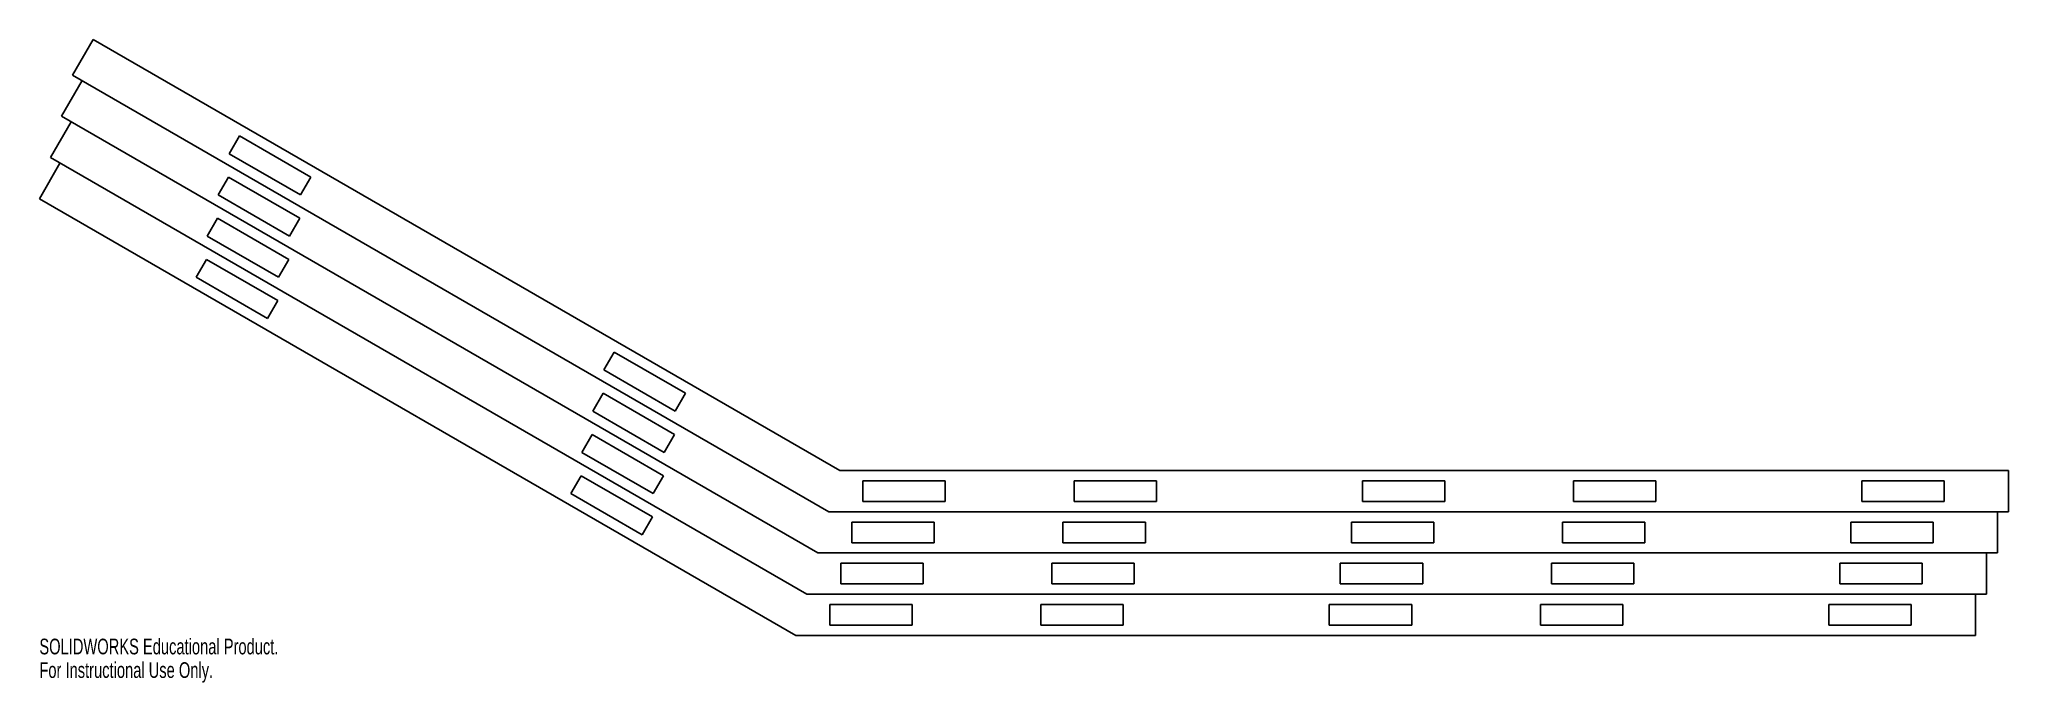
# Model space of a CAD drawing. Header units: inches. Extents: x -23.5 to 0.4, y -0.8 to 7.
import ezdxf

# ---------------------------------------------------------------- set-up
doc = ezdxf.new("R2010")
doc.units = ezdxf.units.IN
doc.header["$MEASUREMENT"] = 0
doc.styles.add('SLDTEXTSTYLE0', font='TXT', dxfattribs={"width": 0.7})

msp = doc.modelspace()

# ---------------------------------------------------------------- linework, layer by layer
at = {"color": 7, "linetype": 'Continuous', "lineweight": 25}
for p, q in [((-22.846, 6.983), (-23.096, 6.55)), ((-13.782, 1.75), (-22.846, 6.983)), ((-22.98, 6.483), (-23.23, 6.05)), ((-23.096, 6.55), (-13.916, 1.25)), ((-23.114, 5.983), (-23.364, 5.55)), ((-23.23, 6.05), (-14.05, 0.75)), ((-21.068, 5.813), (-21.193, 5.596)), ((-20.202, 5.313), (-21.068, 5.813)), ((-23.364, 5.55), (-14.184, 0.25)), ((-21.193, 5.596), (-20.327, 5.096)), ((-23.248, 5.483), (-23.498, 5.05)), ((-21.202, 5.313), (-21.327, 5.096)), ((-20.336, 4.813), (-21.202, 5.313)), ((-20.327, 5.096), (-20.202, 5.313)), ((-23.498, 5.05), (-14.318, -0.25)), ((-21.327, 5.096), (-20.461, 4.596)), ((-21.336, 4.813), (-21.461, 4.596)), ((-20.47, 4.313), (-21.336, 4.813)), ((-20.461, 4.596), (-20.336, 4.813)), ((-21.461, 4.596), (-20.595, 4.096)), ((-21.47, 4.313), (-21.595, 4.096)), ((-20.604, 3.813), (-21.47, 4.313)), ((-20.595, 4.096), (-20.47, 4.313)), ((-21.595, 4.096), (-20.729, 3.596)), ((-20.729, 3.596), (-20.604, 3.813)), ((-16.522, 3.188), (-16.647, 2.971)), ((-15.656, 2.688), (-16.522, 3.188)), ((-16.647, 2.971), (-15.781, 2.471)), ((-16.656, 2.688), (-16.781, 2.471)), ((-15.79, 2.188), (-16.656, 2.688)), ((-15.781, 2.471), (-15.656, 2.688)), ((-16.781, 2.471), (-15.915, 1.971)), ((-16.79, 2.188), (-16.915, 1.971)), ((-15.924, 1.688), (-16.79, 2.188)), ((-15.915, 1.971), (-15.79, 2.188)), ((-16.915, 1.971), (-16.049, 1.471)), ((-16.924, 1.688), (-17.049, 1.471)), ((-16.058, 1.188), (-16.924, 1.688)), ((-16.049, 1.471), (-15.924, 1.688)), ((0.402, 1.75), (-13.782, 1.75)), ((0.402, 1.25), (0.402, 1.75)), ((-17.049, 1.471), (-16.183, 0.971)), ((-12.504, 1.625), (-13.504, 1.625)), ((-13.504, 1.625), (-13.504, 1.375)), ((-12.504, 1.375), (-12.504, 1.625)), ((-9.941, 1.625), (-10.941, 1.625)), ((-10.941, 1.625), (-10.941, 1.375)), ((-9.941, 1.375), (-9.941, 1.625)), ((-6.441, 1.625), (-7.441, 1.625)), ((-7.441, 1.625), (-7.441, 1.375)), ((-6.441, 1.375), (-6.441, 1.625)), ((-3.879, 1.625), (-4.879, 1.625)), ((-4.879, 1.625), (-4.879, 1.375)), ((-3.879, 1.375), (-3.879, 1.625)), ((-0.379, 1.625), (-1.379, 1.625)), ((-1.379, 1.625), (-1.379, 1.375)), ((-0.379, 1.375), (-0.379, 1.625)), ((-13.916, 1.25), (0.402, 1.25)), ((-13.504, 1.375), (-12.504, 1.375)), ((-10.941, 1.375), (-9.941, 1.375)), ((-7.441, 1.375), (-6.441, 1.375)), ((-4.879, 1.375), (-3.879, 1.375)), ((-1.379, 1.375), (-0.379, 1.375)), ((0.268, 0.75), (0.268, 1.25)), ((-16.183, 0.971), (-16.058, 1.188)), ((-12.637, 1.125), (-13.637, 1.125)), ((-13.637, 1.125), (-13.637, 0.875)), ((-12.637, 0.875), (-12.637, 1.125)), ((-10.075, 1.125), (-11.075, 1.125)), ((-11.075, 1.125), (-11.075, 0.875)), ((-10.075, 0.875), (-10.075, 1.125)), ((-6.575, 1.125), (-7.575, 1.125)), ((-7.575, 1.125), (-7.575, 0.875)), ((-6.575, 0.875), (-6.575, 1.125)), ((-4.013, 1.125), (-5.013, 1.125)), ((-5.013, 1.125), (-5.013, 0.875)), ((-4.013, 0.875), (-4.013, 1.125)), ((-0.513, 1.125), (-1.513, 1.125)), ((-1.513, 1.125), (-1.513, 0.875)), ((-0.513, 0.875), (-0.513, 1.125)), ((-14.05, 0.75), (0.268, 0.75)), ((-13.637, 0.875), (-12.637, 0.875)), ((-11.075, 0.875), (-10.075, 0.875)), ((-7.575, 0.875), (-6.575, 0.875)), ((-5.013, 0.875), (-4.013, 0.875)), ((-1.513, 0.875), (-0.513, 0.875)), ((0.134, 0.25), (0.134, 0.75)), ((-12.771, 0.625), (-13.771, 0.625)), ((-13.771, 0.625), (-13.771, 0.375)), ((-12.771, 0.375), (-12.771, 0.625)), ((-10.209, 0.625), (-11.209, 0.625)), ((-11.209, 0.625), (-11.209, 0.375)), ((-10.209, 0.375), (-10.209, 0.625)), ((-6.709, 0.625), (-7.709, 0.625)), ((-7.709, 0.625), (-7.709, 0.375)), ((-6.709, 0.375), (-6.709, 0.625)), ((-4.147, 0.625), (-5.147, 0.625)), ((-5.147, 0.625), (-5.147, 0.375)), ((-4.147, 0.375), (-4.147, 0.625)), ((-0.647, 0.625), (-1.647, 0.625)), ((-1.647, 0.625), (-1.647, 0.375)), ((-0.647, 0.375), (-0.647, 0.625)), ((-14.184, 0.25), (0.134, 0.25)), ((-13.771, 0.375), (-12.771, 0.375)), ((-11.209, 0.375), (-10.209, 0.375)), ((-7.709, 0.375), (-6.709, 0.375)), ((-5.147, 0.375), (-4.147, 0.375)), ((-1.647, 0.375), (-0.647, 0.375)), ((0, -0.25), (0, 0.25)), ((-12.905, 0.125), (-13.905, 0.125)), ((-13.905, 0.125), (-13.905, -0.125)), ((-12.905, -0.125), (-12.905, 0.125)), ((-10.343, 0.125), (-11.343, 0.125)), ((-11.343, 0.125), (-11.343, -0.125)), ((-10.343, -0.125), (-10.343, 0.125)), ((-6.843, 0.125), (-7.843, 0.125)), ((-7.843, 0.125), (-7.843, -0.125)), ((-6.843, -0.125), (-6.843, 0.125)), ((-5.281, 0.125), (-5.281, -0.125)), ((-4.281, 0.125), (-5.281, 0.125)), ((-4.281, -0.125), (-4.281, 0.125)), ((-0.781, 0.125), (-1.781, 0.125)), ((-1.781, 0.125), (-1.781, -0.125)), ((-0.781, -0.125), (-0.781, 0.125)), ((-13.905, -0.125), (-12.905, -0.125)), ((-11.343, -0.125), (-10.343, -0.125)), ((-7.843, -0.125), (-6.843, -0.125)), ((-5.281, -0.125), (-4.281, -0.125)), ((-1.781, -0.125), (-0.781, -0.125)), ((-14.318, -0.25), (0, -0.25))]:
    msp.add_line(p, q, dxfattribs=at)

# ---------------------------------------------------------------- texts
at = {"color": 7, "linetype": 'Continuous', "char_height": 0.1903, "attachment_point": 1, "style": 'SLDTEXTSTYLE0'}
for s, insert in [('SOLIDWORKS Educational Product.', (-23.498, -0.29)), ('For Instructional Use Only.', (-23.498, -0.576))]:
    msp.add_mtext(s, dxfattribs=dict(at, insert=insert))

doc.saveas('drawing.dxf')
